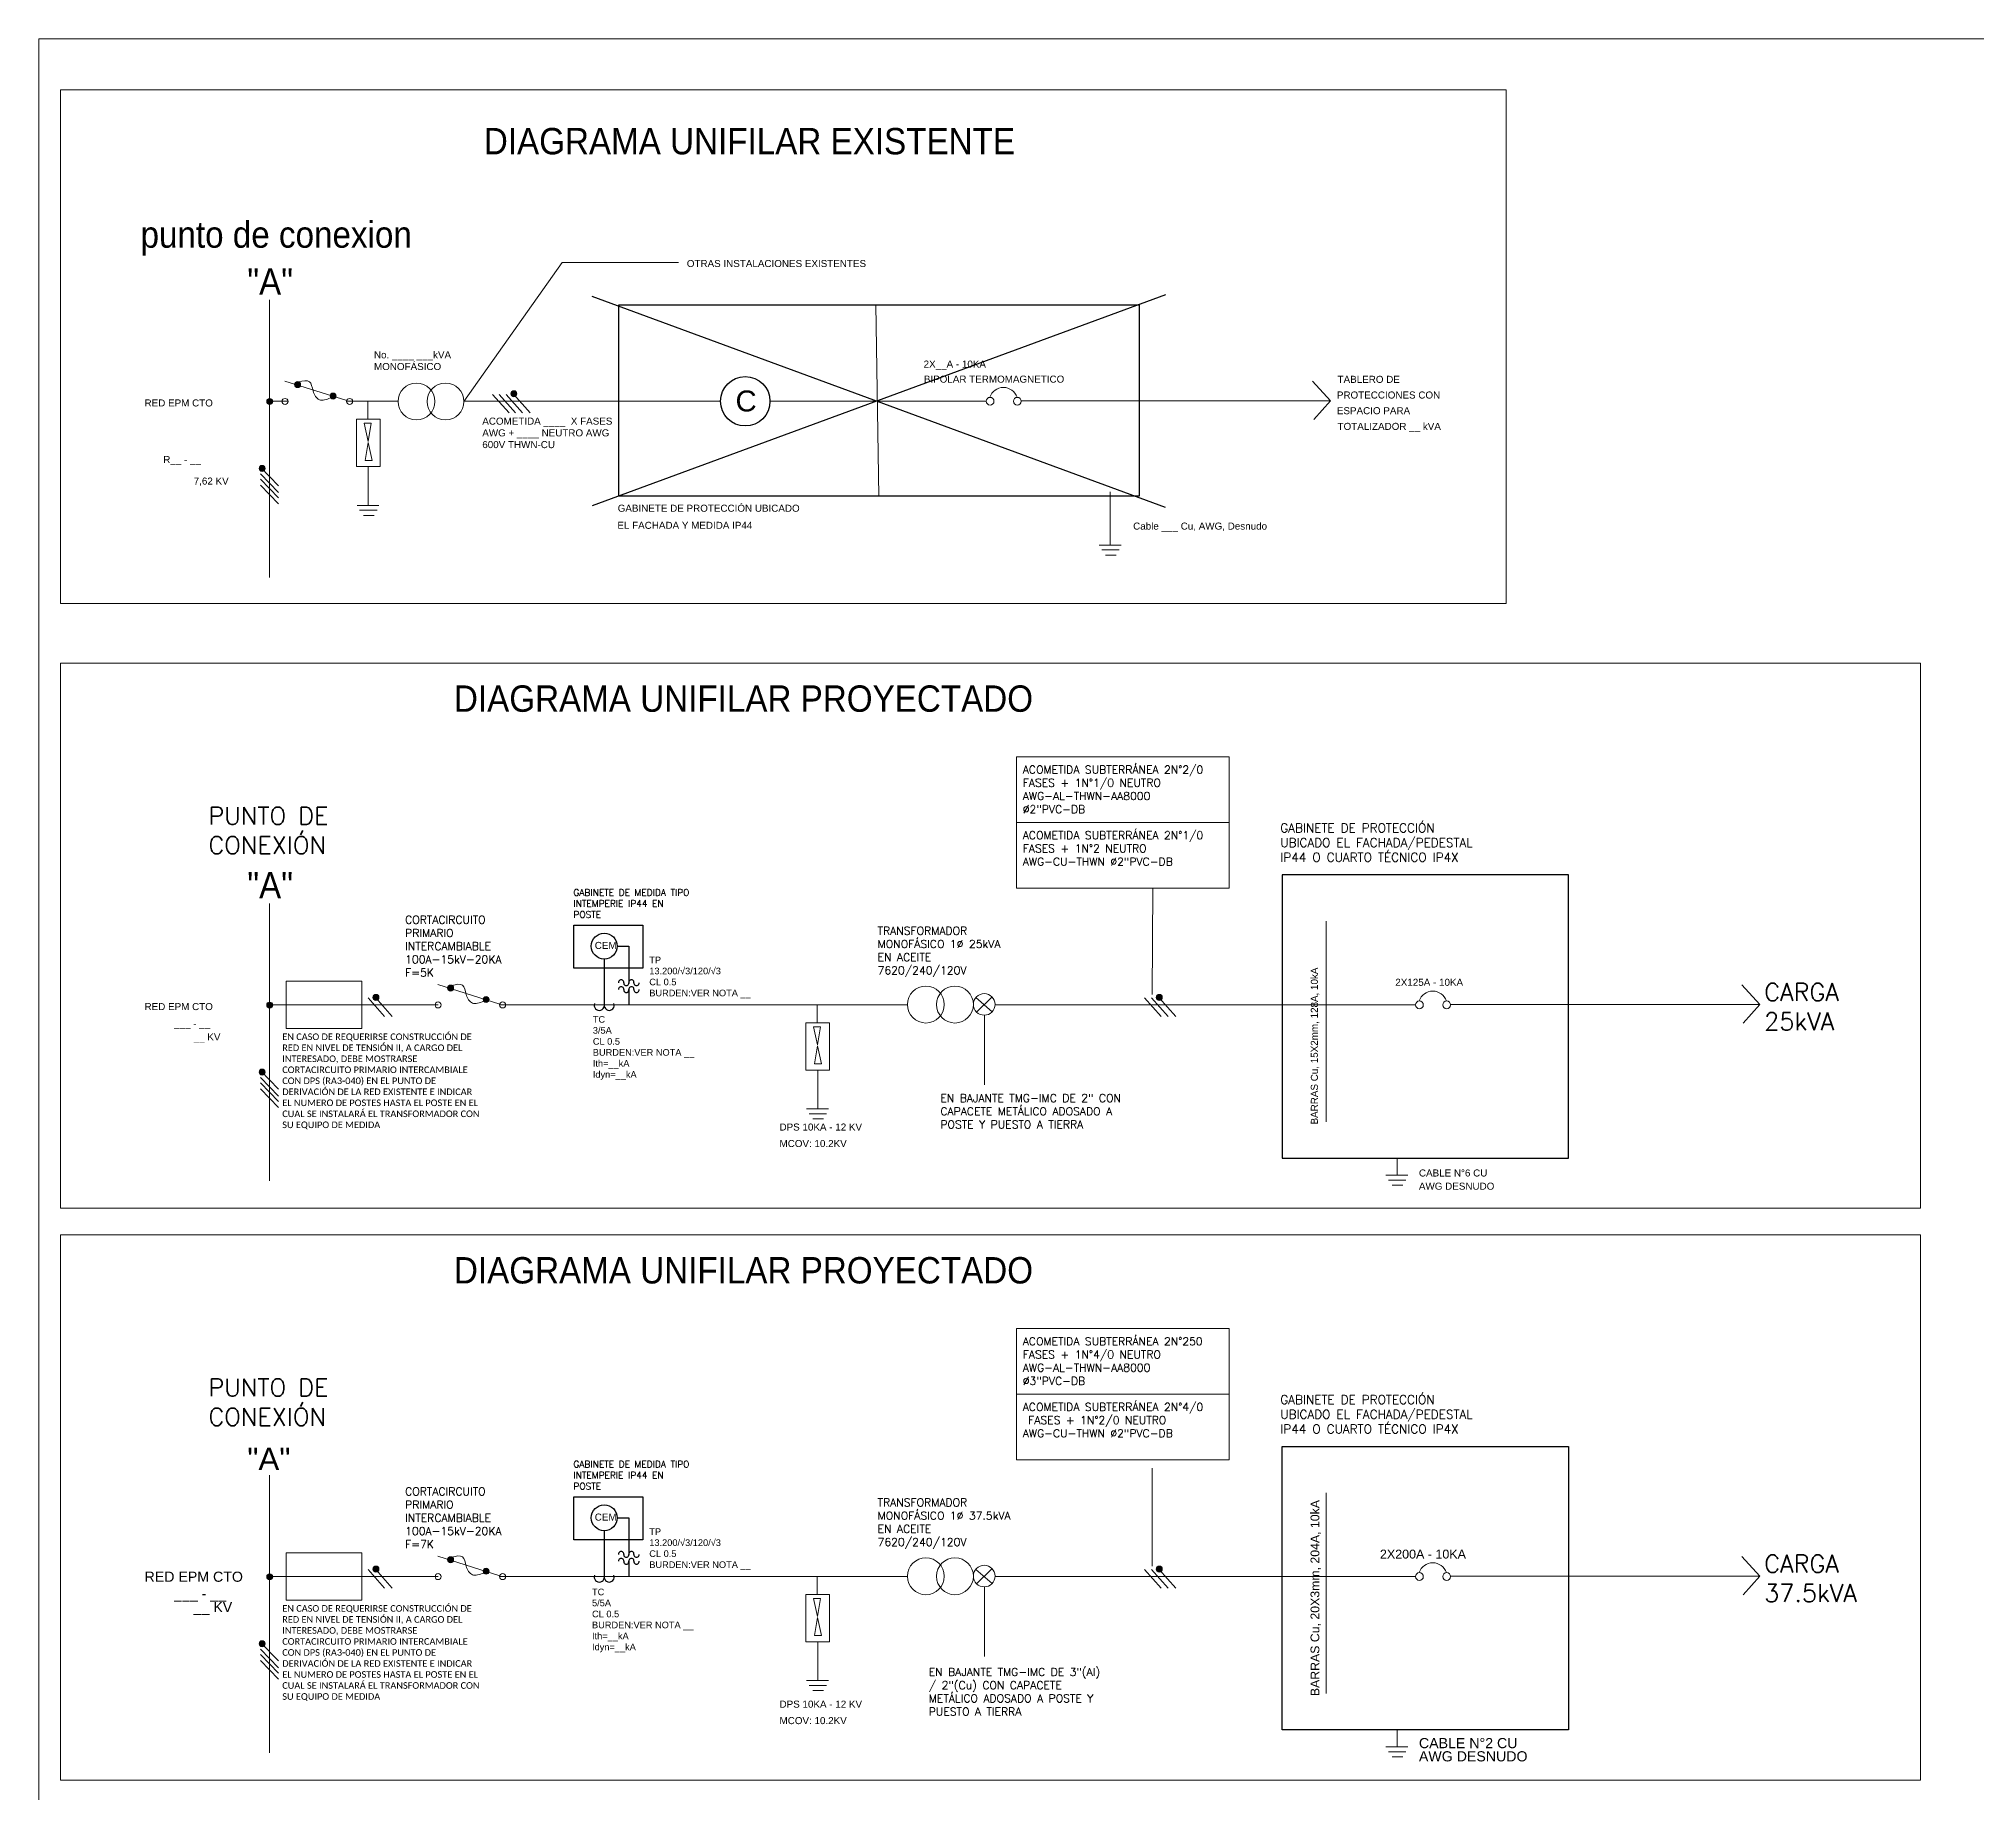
# Model space of a CAD drawing. Header units: millimetres. Extents: x 168 to 392, y 127 to 255.
# Drawn here: x 168.41 to 190.44, y 147.13 to 167.06 of the extents above; entities that cross this region are included whole.
import ezdxf

# ---------------------------------------------------------------- set-up
doc = ezdxf.new("R2010")
doc.units = ezdxf.units.MM
for name, color, linetype, lineweight in [('Equipos', 20, 'Continuous', 13), ('Esquemas', 7, 'Continuous', 13), ('Gabinete', 21, 'Continuous', 25), ('Gabinete de medida', 4, 'Continuous', 25), ('Redes', 3, 'Continuous', 25), ('textos', 7, 'Continuous', 13), ('Trafo', 40, 'Continuous', 13), ('Tubo Bajante', 5, 'Continuous', 25)]:
    doc.layers.add(name, color=color, linetype=linetype, lineweight=lineweight)
doc.layers.add('Medidor', color=210, linetype='Continuous')
doc.styles.add('0.08', font='', dxfattribs={"height": 0.08})
doc.styles.add('0.3', font='', dxfattribs={"height": 0.3})
doc.styles.add('RomanS', font='romans.shx')
doc.styles.get("Standard").update_dxf_attribs({"font": '', "height": 0.1})
doc.styles.get('0.08').set_extended_font_data('@Arial Unicode MS')
doc.styles.get('0.3').set_extended_font_data('@Arial Unicode MS')
doc.styles.get('Standard').set_extended_font_data('@Arial Unicode MS')

# ---------------------------------------------------------------- blocks, each defined once
blk = doc.blocks.new('A$C2A7F7C46')
at = {"lineweight": 0}
h = blk.add_hatch(color=256, dxfattribs=at)
h.dxf.hatch_style = 1
h.paths.add_polyline_path([(0.21, 0.189, 1), (0.142, 0.189, 1)])
h = blk.add_hatch(color=256, dxfattribs=at)
h.dxf.hatch_style = 1
h.paths.add_polyline_path([(0.614, 0.059, 1), (0.545, 0.059, 1)])
for p, q in [((0.031, 0.23), (0.735, 0.007)), ((0.974, 0.001), (0.974, -0.204)), ((0.845, -0.204), (1.115, -0.204)), ((0.845, -0.742), (0.845, -0.204)), ((1.115, -0.204), (1.115, -0.742)), ((0.932, -0.25), (1.013, -0.25)), ((0.978, -0.456), (0.932, -0.25)), ((1.013, -0.25), (0.978, -0.456)), ((0.943, -0.673), (0.977, -0.467)), ((0.977, -0.467), (1.024, -0.673)), ((1.115, -0.742), (0.845, -0.742)), ((1.024, -0.673), (0.943, -0.673)), ((0.98, -0.742), (0.98, -1.178)), ((0.852, -1.183), (1.1, -1.183)), ((0.881, -1.238), (1.08, -1.238)), ((0.925, -1.297), (1.046, -1.297))]:
    blk.add_line(p, q, dxfattribs=at)
for centre in [(0.176, 0.189), (0.034, -0.002), (0.58, 0.059), (0.767, -0.002)]:
    blk.add_circle(centre, 0.0343, dxfattribs=at)
blk.add_spline([(0.191, 0.22), (0.311, 0.222), (0.353, 0.118), (0.424, 0.017), (0.55, 0.038)], degree=3, dxfattribs=at)

msp = doc.modelspace()

# ---------------------------------------------------------------- hatches: boundary and pattern name
at = {"lineweight": 0}
h = msp.add_hatch(color=256, dxfattribs=at)
h.dxf.hatch_style = 1
h.paths.add_polyline_path([(173.12672, 156.27984, 1), (173.05816, 156.27984, 1)])
h = msp.add_hatch(color=256, dxfattribs=at)
h.dxf.hatch_style = 1
h.paths.add_polyline_path([(173.53042, 156.14969, 1), (173.46186, 156.14969, 1)])
h = msp.add_hatch(color=256, dxfattribs=at)
h.dxf.hatch_style = 1
h.paths.add_polyline_path([(173.12672, 149.78555, 1), (173.05816, 149.78555, 1)])
h = msp.add_hatch(color=256, dxfattribs=at)
h.dxf.hatch_style = 1
h.paths.add_polyline_path([(173.53042, 149.6554, 1), (173.46186, 149.6554, 1)])
at = {"layer": 'Redes', "lineweight": 0}
h = msp.add_hatch(color=256, dxfattribs=at)
h.dxf.hatch_style = 1
h.paths.add_polyline_path([(173.77684, 163.0316, 1), (173.8454, 163.0316, 1)])
h = msp.add_hatch(color=256, dxfattribs=at)
h.dxf.hatch_style = 1
h.paths.add_polyline_path([(171.00303, 162.94346, 1), (171.07159, 162.94346, 1)])
h = msp.add_hatch(color=256, dxfattribs=at)
h.dxf.hatch_style = 1
h.paths.add_polyline_path([(170.91691, 162.18301, 1), (170.98547, 162.18301, 1)])
h = msp.add_hatch(color=256, dxfattribs=at)
h.dxf.hatch_style = 1
h.paths.add_polyline_path([(172.20924, 156.17433, 1), (172.2778, 156.17433, 1)])
h = msp.add_hatch(color=256, dxfattribs=at)
h.dxf.hatch_style = 1
h.paths.add_polyline_path([(181.11095, 156.17433, 1), (181.17951, 156.17433, 1)])
h = msp.add_hatch(color=256, dxfattribs=at)
h.dxf.hatch_style = 1
h.paths.add_polyline_path([(171.00303, 156.08619, 1), (171.07159, 156.08619, 1)])
h = msp.add_hatch(color=256, dxfattribs=at)
h.dxf.hatch_style = 1
h.paths.add_polyline_path([(170.91691, 155.32574, 1), (170.98547, 155.32574, 1)])
h = msp.add_hatch(color=256, dxfattribs=at)
h.dxf.hatch_style = 1
h.paths.add_polyline_path([(171.00303, 149.5919, 1), (171.07159, 149.5919, 1)])
h = msp.add_hatch(color=256, dxfattribs=at)
h.dxf.hatch_style = 1
h.paths.add_polyline_path([(172.20924, 149.68004, 1), (172.2778, 149.68004, 1)])
h = msp.add_hatch(color=256, dxfattribs=at)
h.dxf.hatch_style = 1
h.paths.add_polyline_path([(181.11095, 149.68004, 1), (181.17951, 149.68004, 1)])
h = msp.add_hatch(color=256, dxfattribs=at)
h.dxf.hatch_style = 1
h.paths.add_polyline_path([(170.91691, 148.83145, 1), (170.98547, 148.83145, 1)])

# ---------------------------------------------------------------- linework, layer by layer
at = {"lineweight": 0}
for p, q in [((172.94706, 156.32054), (173.65108, 156.09839)), ((177.25887, 156.09147), (177.25887, 155.88674)), ((177.13009, 155.88674), (177.39958, 155.88674)), ((177.13009, 155.34849), (177.13009, 155.88674)), ((177.2166, 155.84048), (177.29731, 155.84048)), ((177.26278, 155.63475), (177.2166, 155.84048)), ((177.29731, 155.84048), (177.26278, 155.63475)), ((177.39958, 155.88674), (177.39958, 155.34849)), ((177.2275, 155.41816), (177.26204, 155.62389)), ((177.26204, 155.62389), (177.30821, 155.41816)), ((177.39958, 155.34849), (177.13009, 155.34849)), ((177.30821, 155.41816), (177.2275, 155.41816)), ((177.26484, 155.34849), (177.26484, 154.91301)), ((177.13678, 154.9079), (177.38489, 154.9079)), ((177.16548, 154.85284), (177.36421, 154.85284)), ((177.20913, 154.79434), (177.33081, 154.79434)), ((172.94706, 149.82625), (173.65108, 149.6041)), ((177.25887, 149.59718), (177.25887, 149.39245)), ((177.13009, 149.39245), (177.39958, 149.39245)), ((177.13009, 148.8542), (177.13009, 149.39245)), ((177.2166, 149.34619), (177.29731, 149.34619)), ((177.26278, 149.14046), (177.2166, 149.34619)), ((177.29731, 149.34619), (177.26278, 149.14046)), ((177.39958, 149.39245), (177.39958, 148.8542)), ((177.2275, 148.92387), (177.26204, 149.1296)), ((177.26204, 149.1296), (177.30821, 148.92387)), ((177.30821, 148.92387), (177.2275, 148.92387)), ((177.39958, 148.8542), (177.13009, 148.8542)), ((177.26484, 148.8542), (177.26484, 148.41872)), ((177.13678, 148.41361), (177.38489, 148.41361)), ((177.16548, 148.35855), (177.36421, 148.35855)), ((177.20913, 148.30005), (177.33081, 148.30005))]:
    msp.add_line(p, q, dxfattribs=at)
for centre in [(173.09244, 156.27984), (173.49614, 156.14969), (172.95062, 156.08855), (173.68353, 156.08855), (173.09244, 149.78555), (172.95062, 149.59426), (173.49614, 149.6554), (173.68353, 149.59426)]:
    msp.add_circle(centre, 0.03428, dxfattribs=at)
for points in [[(173.10787, 156.31059), (173.22732, 156.31244), (173.26917, 156.20844), (173.34023, 156.10833), (173.46672, 156.12938)], [(173.10787, 149.8163), (173.22732, 149.81815), (173.26917, 149.71415), (173.34023, 149.61404), (173.46672, 149.63509)]]:
    msp.add_spline(points, degree=3, dxfattribs=at)
at = {"layer": 'Equipos', "lineweight": 0}
for p, q in [((180.58691, 161.31148), (180.58691, 161.9175)), ((180.46285, 161.31148), (180.71097, 161.31148)), ((180.49156, 161.25642), (180.69029, 161.25642)), ((180.53521, 161.19793), (180.65688, 161.19793)), ((183.848, 154.34607), (183.848, 154.15818)), ((183.71994, 154.15307), (183.96806, 154.15307)), ((183.74865, 154.09801), (183.94738, 154.09801)), ((183.7923, 154.03951), (183.91397, 154.03951)), ((183.848, 147.85178), (183.848, 147.66389)), ((183.71994, 147.65878), (183.96806, 147.65878)), ((183.74865, 147.60372), (183.94738, 147.60372)), ((183.7923, 147.54522), (183.91397, 147.54522))]:
    msp.add_line(p, q, dxfattribs=at)
for centre in [(179.22255, 162.94647), (179.53176, 162.94647), (184.10095, 156.08919), (184.41016, 156.08919), (184.10095, 149.5949), (184.41016, 149.5949)]:
    msp.add_circle(centre, 0.04409, dxfattribs=at)
for centre in [(179.3743, 162.94026), (184.2527, 156.08298), (184.2527, 149.58869)]:
    msp.add_arc(centre, 0.16241, 18.094384, 161.908773, dxfattribs=at)
at = {"layer": 'Esquemas'}
msp.add_lwpolyline([(168.41292, 167.06372), (213.43927, 167.06372), (213.43927, 126.84402), (168.41292, 126.84402)], close=True, dxfattribs=at)
at = {"layer": 'Esquemas', "lineweight": 0}
for points in [[(168.6607, 160.64835), (185.08673, 160.64835), (185.08673, 166.48396), (168.6607, 166.48396)], [(168.6607, 159.97202), (189.79316, 159.97202), (189.79316, 153.77772), (168.6607, 153.77772)], [(168.6607, 153.47772), (189.79316, 153.47772), (189.79316, 147.28343), (168.6607, 147.28343)]]:
    msp.add_lwpolyline(points, close=True, dxfattribs=at)
at = {"layer": 'Gabinete'}
for p, q in [((181.21638, 164.15316), (174.70225, 161.7567)), ((181.21638, 161.73848), (174.70225, 164.13494))]:
    msp.add_line(p, q, dxfattribs=at)
at = {"layer": 'Gabinete', "lineweight": 0}
msp.add_line((177.92309, 164.0428), (177.95932, 161.86707), dxfattribs=at)
at = {"layer": 'Gabinete'}
for points in [[(175.00225, 164.0428), (180.91638, 164.0428), (180.91638, 161.86707), (175.00225, 161.86707)], [(175.00225, 164.0428), (180.91638, 164.0428), (180.91638, 161.86707), (175.00225, 161.86707)], [(182.54159, 154.34607), (185.79478, 154.34607), (185.79478, 157.56663), (182.54159, 157.56663)], [(185.79478, 147.85178), (182.54159, 147.85178), (182.54159, 151.07234), (185.79478, 151.07234)]]:
    msp.add_lwpolyline(points, close=True, dxfattribs=at)
at = {"layer": 'Gabinete de medida', "ltscale": 0.07}
for p, q in [((174.83844, 156.6094), (174.83844, 156.07428)), ((174.98557, 156.75652), (175.1179, 156.75652)), ((175.1179, 156.75652), (175.1179, 156.3335)), ((175.1179, 156.26956), (175.1179, 156.08855)), ((174.98557, 150.26223), (175.1179, 150.26223)), ((175.1179, 150.26223), (175.1179, 149.83921)), ((174.83844, 150.11511), (174.83844, 149.57999)), ((175.1179, 149.77527), (175.1179, 149.59426))]:
    msp.add_line(p, q, dxfattribs=at)
at = {"layer": 'Gabinete de medida', "ltscale": 2}
for points in [[(174.49088, 156.50583), (174.49088, 156.99543), (175.27831, 156.99543), (175.27831, 156.50583)], [(174.49088, 150.01154), (174.49088, 150.50114), (175.27831, 150.50114), (175.27831, 150.01154)]]:
    msp.add_lwpolyline(points, close=True, dxfattribs=at)
at = {"layer": 'Gabinete de medida', "ltscale": 0.07}
for centre, radius, start, end in [((175.03085, 156.34435), 0.02924, 353.151167, 187.030443), ((175.03085, 156.26613), 0.02924, 353.151167, 187.030443), ((175.08892, 156.33738), 0.02924, 173.151167, 7.030443), ((175.08892, 156.25915), 0.02924, 173.151167, 7.030443), ((175.14696, 156.34453), 0.02924, 353.151167, 187.030443), ((175.14696, 156.26631), 0.02924, 353.151167, 187.030443), ((175.20502, 156.33756), 0.02924, 173.151167, 7.030443), ((175.20502, 156.25934), 0.02924, 173.151167, 7.030443), ((174.78165, 156.08368), 0.05737, 157.311916, 351.191192), ((174.89503, 156.08368), 0.05737, 188.808808, 22.688084), ((175.03085, 149.85006), 0.02924, 353.151167, 187.030443), ((175.03085, 149.77184), 0.02924, 353.151167, 187.030443), ((175.08892, 149.84309), 0.02924, 173.151167, 7.030443), ((175.14696, 149.85024), 0.02924, 353.151167, 187.030443), ((175.14696, 149.77202), 0.02924, 353.151167, 187.030443), ((175.20502, 149.84327), 0.02924, 173.151167, 7.030443), ((174.78165, 149.58939), 0.05737, 157.311916, 351.191192), ((174.89503, 149.58939), 0.05737, 188.808808, 22.688084), ((175.08892, 149.76486), 0.02924, 173.151167, 7.030443), ((175.20502, 149.76505), 0.02924, 173.151167, 7.030443)]:
    msp.add_arc(centre, radius, start, end, dxfattribs=at)
at = {"layer": 'Medidor'}
for centre, radius in [((176.44035, 162.94582), 0.28086), ((174.83844, 156.75652), 0.14712), ((174.83844, 150.26223), 0.14712)]:
    msp.add_circle(centre, radius, dxfattribs=at)
at = {"layer": 'Redes', "lineweight": 0}
for p, q in [((171.03444, 164.09841), (171.03444, 160.94551)), ((173.57002, 163.02456), (173.75792, 162.81347)), ((173.64284, 163.02456), (173.83074, 162.81347)), ((173.72269, 163.02456), (173.91059, 162.81347)), ((173.80959, 163.02456), (173.9975, 162.81347)), ((182.88487, 163.17384), (183.08952, 162.94983)), ((171.07059, 162.94582), (171.24581, 162.94582)), ((171.91032, 162.94582), (172.49481, 162.94582)), ((173.24388, 162.94582), (175.00225, 162.94582)), ((174.33493, 162.94582), (176.15949, 162.94582)), ((176.72121, 162.94582), (179.1771, 162.94582)), ((179.57585, 162.94983), (183.08952, 162.94983)), ((183.08952, 162.94983), (182.90078, 162.73732)), ((170.93351, 162.19894), (171.1371, 161.98705)), ((170.93351, 162.12135), (171.1371, 161.90946)), ((170.93351, 162.06007), (171.1371, 161.84818)), ((170.93351, 161.99277), (171.1371, 161.78089)), ((171.03444, 157.24114), (171.03444, 154.08824)), ((172.15509, 156.16729), (172.34299, 155.9562)), ((172.242, 156.16729), (172.4299, 155.9562)), ((180.97695, 156.16729), (181.16485, 155.9562)), ((181.0568, 156.16729), (181.2447, 155.9562)), ((181.1437, 156.16729), (181.3316, 155.9562)), ((187.76327, 156.31657), (187.96792, 156.09255)), ((171.07059, 156.08855), (172.95062, 156.08855)), ((173.64925, 156.08855), (175.27963, 156.08855)), ((175.27963, 156.08855), (178.28367, 156.08855)), ((179.03271, 156.08855), (179.03347, 156.08855)), ((179.15124, 156.08855), (179.15437, 156.08855)), ((179.27827, 156.08855), (184.0555, 156.08855)), ((184.45425, 156.09255), (187.96792, 156.09255)), ((187.96792, 156.09255), (187.77918, 155.88004)), ((170.93351, 155.34166), (171.1371, 155.12978)), ((170.93351, 155.26408), (171.1371, 155.05219)), ((170.93351, 155.20279), (171.1371, 154.9909)), ((170.93351, 155.1355), (171.1371, 154.92361)), ((171.03444, 150.74685), (171.03444, 147.59395)), ((187.76327, 149.82228), (187.96792, 149.59826)), ((171.07059, 149.59426), (172.95062, 149.59426)), ((172.15509, 149.673), (172.34299, 149.46191)), ((172.242, 149.673), (172.4299, 149.46191)), ((173.64925, 149.59426), (175.27963, 149.59426)), ((175.27963, 149.59426), (178.28367, 149.59426)), ((179.03271, 149.59426), (179.03347, 149.59426)), ((179.27827, 149.59426), (184.0555, 149.59426)), ((180.97695, 149.673), (181.16485, 149.46191)), ((181.0568, 149.673), (181.2447, 149.46191)), ((181.1437, 149.673), (181.3316, 149.46191)), ((184.45425, 149.59826), (187.96792, 149.59826)), ((187.96792, 149.59826), (187.77918, 149.38575)), ((170.93351, 148.84737), (171.1371, 148.63549)), ((170.93351, 148.76979), (171.1371, 148.5579)), ((170.93351, 148.7085), (171.1371, 148.49661)), ((170.93351, 148.64121), (171.1371, 148.42932))]:
    msp.add_line(p, q, dxfattribs=at)
for centre in [(173.81112, 163.0316), (171.03731, 162.94346), (170.95119, 162.18301), (172.24352, 156.17433), (181.14523, 156.17433), (171.03731, 156.08619), (170.95119, 155.32574), (171.03731, 149.5919), (172.24352, 149.68004), (181.14523, 149.68004), (170.95119, 148.83145)]:
    msp.add_circle(centre, 0.03428, dxfattribs=at)
at = {"layer": 'textos', "lineweight": 0}
for p, q in [((181.06339, 156.20536), (181.07211, 157.41573)), ((183.04304, 157.03939), (183.04304, 154.76023)), ((179.15865, 155.97153), (179.15865, 155.18114)), ((181.06339, 149.71107), (181.06339, 150.82479)), ((183.04068, 150.5451), (183.04068, 148.26594)), ((179.15865, 149.47724), (179.15865, 148.68685))]:
    msp.add_line(p, q, dxfattribs=at)
at = {"layer": 'textos'}
msp.add_lwpolyline([(173.2439, 162.94346), (174.35968, 164.52405), (175.68366, 164.52405)], dxfattribs=at)
for points in [[(179.52097, 158.90662), (181.93881, 158.90662), (181.93881, 158.16117), (179.52097, 158.16117)], [(179.52097, 158.16117), (181.93881, 158.16117), (181.93881, 157.41573), (179.52097, 157.41573)], [(171.22227, 156.35769), (172.08338, 156.35769), (172.08338, 155.8194), (171.22227, 155.8194)], [(179.52097, 152.41233), (181.93881, 152.41233), (181.93881, 151.66688), (179.52097, 151.66688)], [(179.52097, 151.66688), (181.93881, 151.66688), (181.93881, 150.92144), (179.52097, 150.92144)], [(171.22227, 149.8634), (172.08338, 149.8634), (172.08338, 149.32511), (171.22227, 149.32511)]]:
    msp.add_lwpolyline(points, close=True, dxfattribs=at)
at = {"layer": 'Trafo', "lineweight": 0}
for centre in [(172.70419, 162.94346), (173.03451, 162.94346), (178.49302, 156.09206), (178.82335, 156.09206), (178.49302, 149.59777), (178.82335, 149.59777)]:
    msp.add_circle(centre, 0.20939, dxfattribs=at)
at = {"layer": 'Tubo Bajante', "lineweight": 0}
for p, q in [((179.06105, 156.17089), (179.24467, 156.00885)), ((179.06665, 156.00598), (179.24305, 156.17815)), ((179.06105, 149.6766), (179.24467, 149.51456)), ((179.06665, 149.51169), (179.24305, 149.68386)), ((179.15124, 149.59426), (179.15437, 149.59426))]:
    msp.add_line(p, q, dxfattribs=at)
for centre in [(179.15587, 156.0943), (179.15587, 149.60001)]:
    msp.add_circle(centre, 0.12254, dxfattribs=at)

# ---------------------------------------------------------------- block references
at = {"layer": 'Equipos'}
msp.add_blockref('A$C2A7F7C46', (171.17754, 162.94582), dxfattribs=at)

# ---------------------------------------------------------------- texts
at = {"layer": 'Medidor', "style": '0.08'}
msp.add_text('C', height=0.23822, dxfattribs=at).set_placement((176.33005, 162.83009))
at = {"layer": 'textos', "lineweight": 0, "style": '0.3', "width": 0.9}
for s, p in [('DIAGRAMA UNIFILAR EXISTENTE', (173.47004, 165.75069)), ('punto de conexion', (169.56925, 164.69014)), ('"A"', (170.78234, 164.15511)), ('DIAGRAMA UNIFILAR PROYECTADO', (173.13048, 159.41831)), ('"A"', (170.78234, 157.29784)), ('DIAGRAMA UNIFILAR PROYECTADO', (173.13048, 152.92402))]:
    msp.add_text(s, height=0.3, dxfattribs=at).set_placement(p)
at = {"layer": 'textos', "lineweight": 0, "style": '0.08'}
for s, p in [('OTRAS INSTALACIONES EXISTENTES', (175.77652, 164.47058)), ('2X__A - 10KA', (178.46723, 163.32822)), ('BIPOLAR TERMOMAGNETICO', (178.46986, 163.15731)), ('TABLERO DE', (183.17111, 163.15504)), ('PROTECCIONES CON', (183.16318, 162.97693)), ('RED EPM CTO', (169.61503, 162.88687)), ('ESPACIO PARA', (183.16289, 162.79882)), ('TOTALIZADOR __ kVA', (183.17111, 162.62071)), ('R__ - __', (169.82764, 162.24353)), ('7,62 KV', (170.1731, 161.99952)), ('GABINETE DE PROTECCIÓN UBICADO', (174.99115, 161.69078)), ('EL FACHADA Y MEDIDA IP44', (174.98729, 161.49678)), ('2X125A - 10KA', (183.82679, 156.30549)), ('RED EPM CTO', (169.61503, 156.02959)), ('___ - __', (169.95128, 155.83812)), ('__ KV', (170.1731, 155.68482)), ('CABLE N°6 CU', (184.09526, 154.13931)), ('AWG DESNUDO', (184.09526, 153.98931))]:
    msp.add_text(s, height=0.08, dxfattribs=at).set_placement(p)
at = {"layer": 'textos', "ltscale": 0.07, "style": '0.08'}
for s, p in [('CEM', (174.73042, 156.72457)), ('DPS 10KA - 12 KV', (176.82969, 154.66116)), ('MCOV: 10.2KV', (176.82969, 154.47404)), ('CEM', (174.73042, 150.23028)), ('DPS 10KA - 12 KV', (176.83002, 148.10548)), ('MCOV: 10.2KV', (176.83002, 147.91836))]:
    msp.add_text(s, height=0.08, dxfattribs=at).set_placement(p)
at = {"layer": 'textos', "lineweight": 0}
for s, height, p in [('"A"', 0.255014, (170.78234, 150.80355)), ('2X200A - 10KA', 0.1014702, (183.6524, 149.79892)), ('RED EPM CTO', 0.115222, (169.61503, 149.5353)), ('___ - __', 0.115222, (169.95128, 149.34383)), ('__ KV', 0.115222, (170.1731, 149.19053)), ('AWG DESNUDO', 0.115222, (184.09526, 147.49502)), ('CABLE N°2 CU', 0.115222, (184.09526, 147.64502))]:
    msp.add_text(s, height=height, dxfattribs=at).set_placement(p)
at = {"layer": 'textos', "lineweight": 0, "char_height": 0.08, "attachment_point": 1, "style": '0.08'}
for s, insert in [('\\A1;\\pxt3;No. ____ ___kVA\\P\\ptz;MONOFÁSICO', (172.22185, 163.51374)), ('\\A1;ACOMETIDA ____  X FASES AWG + ____ NEUTRO AWG 600V THWN-CU ', (173.45241, 162.76025)), ('\\A1;Cable ___ Cu, AWG, Desnudo', (180.84795, 161.56799))]:
    msp.add_mtext_dynamic_manual_height_columns(s, width=1.5498399, gutter_width=0.48021, heights=[0], dxfattribs=dict(at, insert=insert))
at = {"layer": 'textos', "attachment_point": 1, "style": 'RomanS'}
for s, insert, char_height, width in [('\\A1;ACOMETIDA SUBTERRÁNEA 2N°2/0 FASES + 1N°1/0 NEUTRO AWG-AL-THWN-AA8000 %%C2"PVC-DB ', (179.59368, 158.80643), 0.09, 2.2537303), ('PUNTO DE CONEXIÓN', (170.34072, 158.33635), 0.2, 1.6175683), ('\\A1;GABINETE DE PROTECCIÓN UBICADO EL FACHADA/PEDESTAL IP44 O CUARTO TÉCNICO IP4X', (182.51993, 158.14873), 0.1, 2.5416604), ('\\A1;ACOMETIDA SUBTERRÁNEA 2N°1/0 FASES + 1N°2 NEUTRO AWG-CU-THWN %%C2"PVC-DB ', (179.59368, 158.06098), 0.09, 2.2537303), ('GABINETE DE MEDIDA TIPO INTEMPERIE IP44 EN POSTE', (174.48792, 157.40269), 0.075, 1.4544984), ('CORTACIRCUITO PRIMARIO INTERCAMBIABLE\\P100A-15kV-20KA\\PF=5K', (172.5759, 157.10077), 0.09, 1.6175683), ('\\A1;TRANSFORMADOR\\PMONOFÁSICO 1Ø 25kVA\\PEN ACEITE\\P7620/240/120V', (177.94424, 156.9758), 0.09, 1.6433851), ('{\\f@Arial Unicode MS|b0|i0|c0|p34;\\C0;TP\\P13.200/\\fArial|b0|i0|c0|p34;\\C256;√\\f@Arial Unicode MS|b0|i0|c0|p34;\\C0;3/120/\\fArial|b0|i0|c0|p34;\\C256;√\\f@Arial Unicode MS|b0|i0|c0|p34;\\C0;3\\PCL 0.5\\PBURDEN:VER NOTA __}', (175.34998, 156.63663), 0.075, 1.4544984), ('\\A1;CARGA\\P25kVA', (188.01884, 156.33454), 0.2, 1.2275313), ('{\\f@Arial Unicode MS|b0|i0|c0|p34;\\C0;TC\\P3/5A\\PCL 0.5\\PBURDEN:VER NOTA __\\PIth=__kA\\PIdyn=__kA}', (174.70839, 155.96163), 0.075, 1.4544984), ('{\\fCalibri|b0|i0|c0|p34;EN CASO DE REQUERIRSE CONSTRUCCIÓN DE RED EN NIVEL DE TENSIÓN II, A CARGO DEL INTERESADO, DEBE MOSTRARSE CORTACIRCUITO PRIMARIO INTERCAMBIALE CON DPS (RA3-040) EN EL PUNTO DE DERIVACIÓN DE LA RED EXISTENTE E INDICAR EL NUMERO DE POSTES HASTA EL POSTE EN EL CUAL SE INSTALARÁ EL TRANSFORMADOR CON SU EQUIPO DE MEDIDA}', (171.1795, 155.76418), 0.075, 2.2537303), ('\\A1;EN BAJANTE TMG-IMC DE 2" CON CAPACETE METÁLICO ADOSADO A POSTE Y PUESTO A TIERRA', (178.65757, 155.07507), 0.09, 2.2537303), ('\\A1;ACOMETIDA SUBTERRÁNEA 2N°250 FASES + 1N°4/0 NEUTRO AWG-AL-THWN-AA8000 %%C3"PVC-DB ', (179.59368, 152.31214), 0.09, 2.2586383), ('PUNTO DE CONEXIÓN', (170.34072, 151.84206), 0.2, 1.6175683), ('\\A1;ACOMETIDA SUBTERRÁNEA 2N°4/0  FASES + 1N°2/0 NEUTRO AWG-CU-THWN %%C2"PVC-DB ', (179.59368, 151.56669), 0.09, 2.2537303), ('\\A1;GABINETE DE PROTECCIÓN UBICADO EL FACHADA/PEDESTAL IP44 O CUARTO TÉCNICO IP4X', (182.51993, 151.65444), 0.1, 2.5416604), ('GABINETE DE MEDIDA TIPO INTEMPERIE IP44 EN POSTE', (174.48792, 150.9084), 0.075, 1.4544984), ('CORTACIRCUITO PRIMARIO INTERCAMBIABLE\\P100A-15kV-20KA\\PF=7K', (172.5759, 150.60648), 0.09, 1.6175683), ('\\A1;TRANSFORMADOR\\PMONOFÁSICO 1Ø 37.5kVA\\PEN ACEITE\\P7620/240/120V', (177.94424, 150.48151), 0.09, 1.8962351), ('{\\f@Arial Unicode MS|b0|i0|c0|p34;\\C0;TP\\P13.200/\\fArial|b0|i0|c0|p34;\\C256;√\\f@Arial Unicode MS|b0|i0|c0|p34;\\C0;3/120/\\fArial|b0|i0|c0|p34;\\C256;√\\f@Arial Unicode MS|b0|i0|c0|p34;\\C0;3\\PCL 0.5\\PBURDEN:VER NOTA __}', (175.34998, 150.14234), 0.075, 1.4544984), ('\\A1;CARGA\\P37.5kVA', (188.01884, 149.84025), 0.2, 1.2275313), ('{\\f@Arial Unicode MS|b0|i0|c0|p34;\\C0;TC\\P5/5A\\PCL 0.5\\PBURDEN:VER NOTA __\\PIth=__kA\\PIdyn=__kA}', (174.69946, 149.45737), 0.075, 1.4544984), ('{\\fCalibri|b0|i0|c0|p34;EN CASO DE REQUERIRSE CONSTRUCCIÓN DE RED EN NIVEL DE TENSIÓN II, A CARGO DEL INTERESADO, DEBE MOSTRARSE CORTACIRCUITO PRIMARIO INTERCAMBIALE CON DPS (RA3-040) EN EL PUNTO DE DERIVACIÓN DE LA RED EXISTENTE E INDICAR EL NUMERO DE POSTES HASTA EL POSTE EN EL CUAL SE INSTALARÁ EL TRANSFORMADOR CON SU EQUIPO DE MEDIDA}', (171.1795, 149.26989), 0.075, 2.2537303), ('\\A1;EN BAJANTE TMG-IMC DE 3"(Al) / 2"(Cu) CON CAPACETE METÁLICO ADOSADO A POSTE Y PUESTO A TIERRA', (178.52531, 148.55587), 0.09, 2.2537303)]:
    msp.add_mtext(s, dxfattribs=dict(at, insert=insert, char_height=char_height, width=width))
at = {"layer": 'textos', "insert": (182.86698, 154.73037), "char_height": 0.08, "width": 2.2205288, "attachment_point": 1, "rotation": 90, "style": '0.08'}
msp.add_mtext('BARRAS Cu, 15X2mm, 128A, 10kA', dxfattribs=at)
at = {"layer": 'textos', "insert": (182.86381, 148.23608), "char_height": 0.1, "width": 2.6959559, "attachment_point": 1, "rotation": 90}
msp.add_mtext('BARRAS Cu, 20X3mm, 204A, 10kA', dxfattribs=at)

doc.saveas('drawing.dxf')
